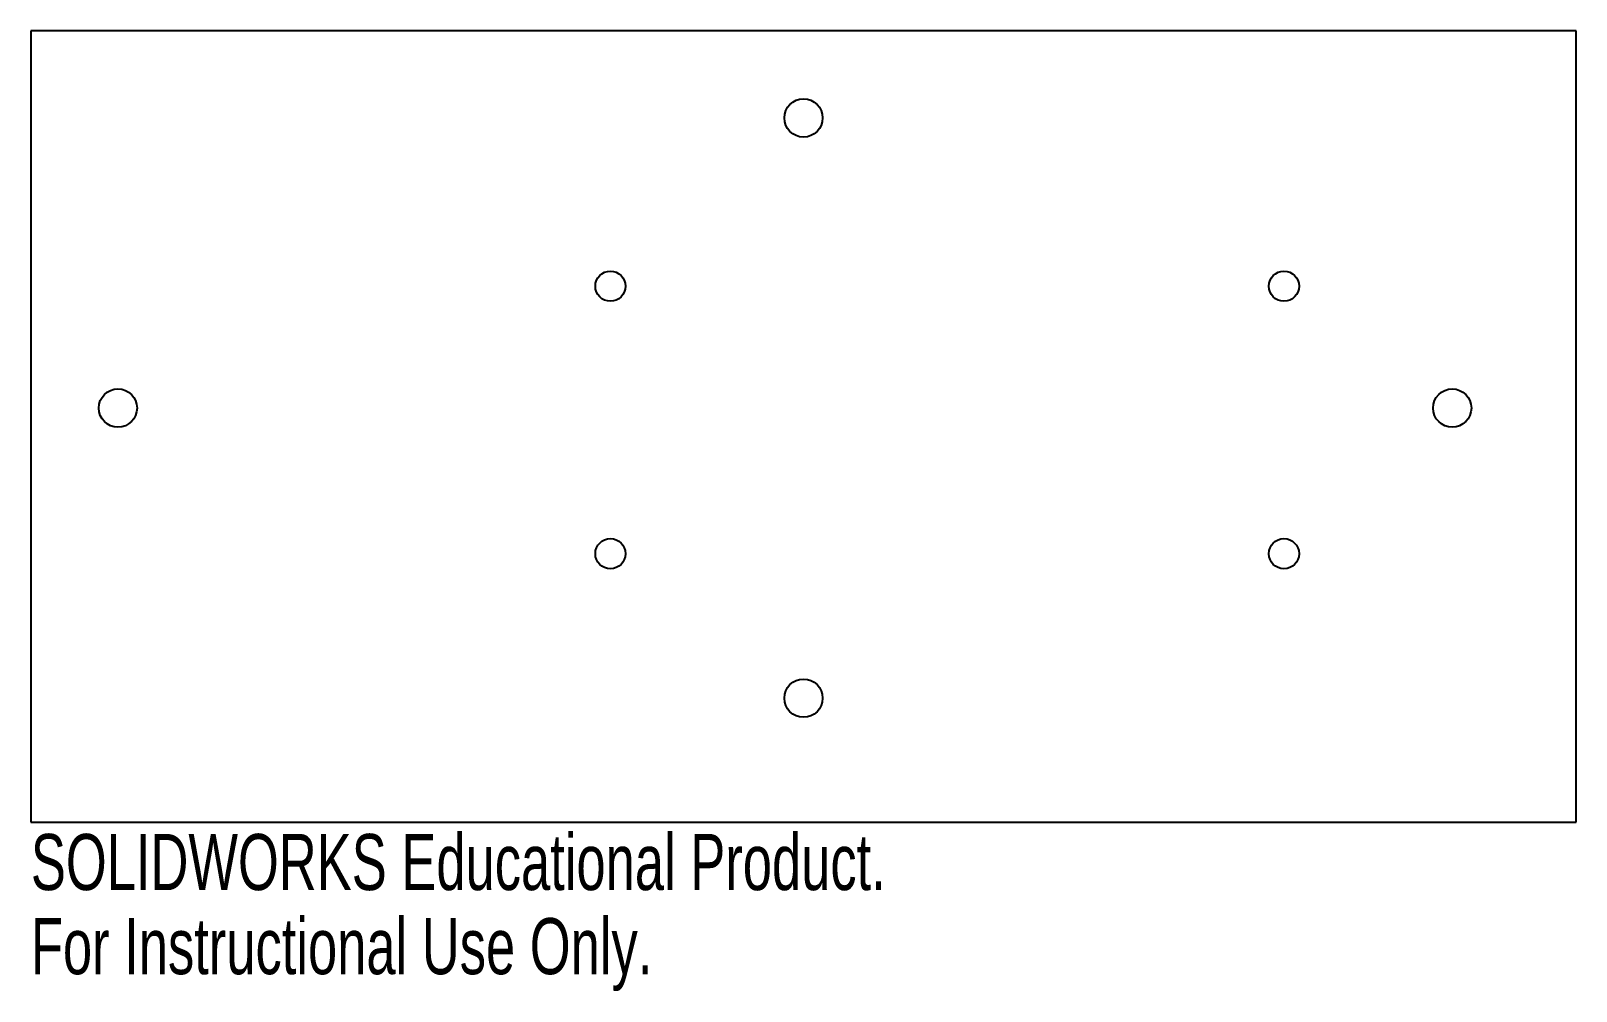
# Model space of a CAD drawing. Header units: millimetres. Extents: x -67 to 67, y -49 to 34.
import ezdxf

# ---------------------------------------------------------------- set-up
doc = ezdxf.new("R2010")
doc.units = ezdxf.units.MM
doc.styles.add('SLDTEXTSTYLE0', font='TXT', dxfattribs={"width": 0.7})

msp = doc.modelspace()

# ---------------------------------------------------------------- linework, layer by layer
at = {"color": 7, "linetype": 'Continuous', "lineweight": 25}
for p, q in [((66.59, 34.09), (-66.59, 34.09)), ((-66.59, 34.09), (-66.59, -34.09)), ((66.59, -34.09), (66.59, 34.09)), ((-66.59, -34.09), (66.59, -34.09))]:
    msp.add_line(p, q, dxfattribs=at)
for centre, radius in [((0, 26.59), 1.65), ((-16.64, 12.09), 1.3), ((41.41, 12.09), 1.3), ((-59.09, 1.59), 1.65), ((55.91, 1.59), 1.65), ((-16.64, -10.96), 1.3), ((41.41, -10.96), 1.3), ((0, -23.41), 1.65)]:
    msp.add_circle(centre, radius, dxfattribs=at)

# ---------------------------------------------------------------- texts
at = {"color": 7, "linetype": 'Continuous', "char_height": 4.8336, "attachment_point": 1, "style": 'SLDTEXTSTYLE0'}
for s, insert in [('SOLIDWORKS Educational Product.', (-66.59, -35.11)), ('For Instructional Use Only.', (-66.59, -42.36))]:
    msp.add_mtext(s, dxfattribs=dict(at, insert=insert))

doc.saveas('drawing.dxf')
